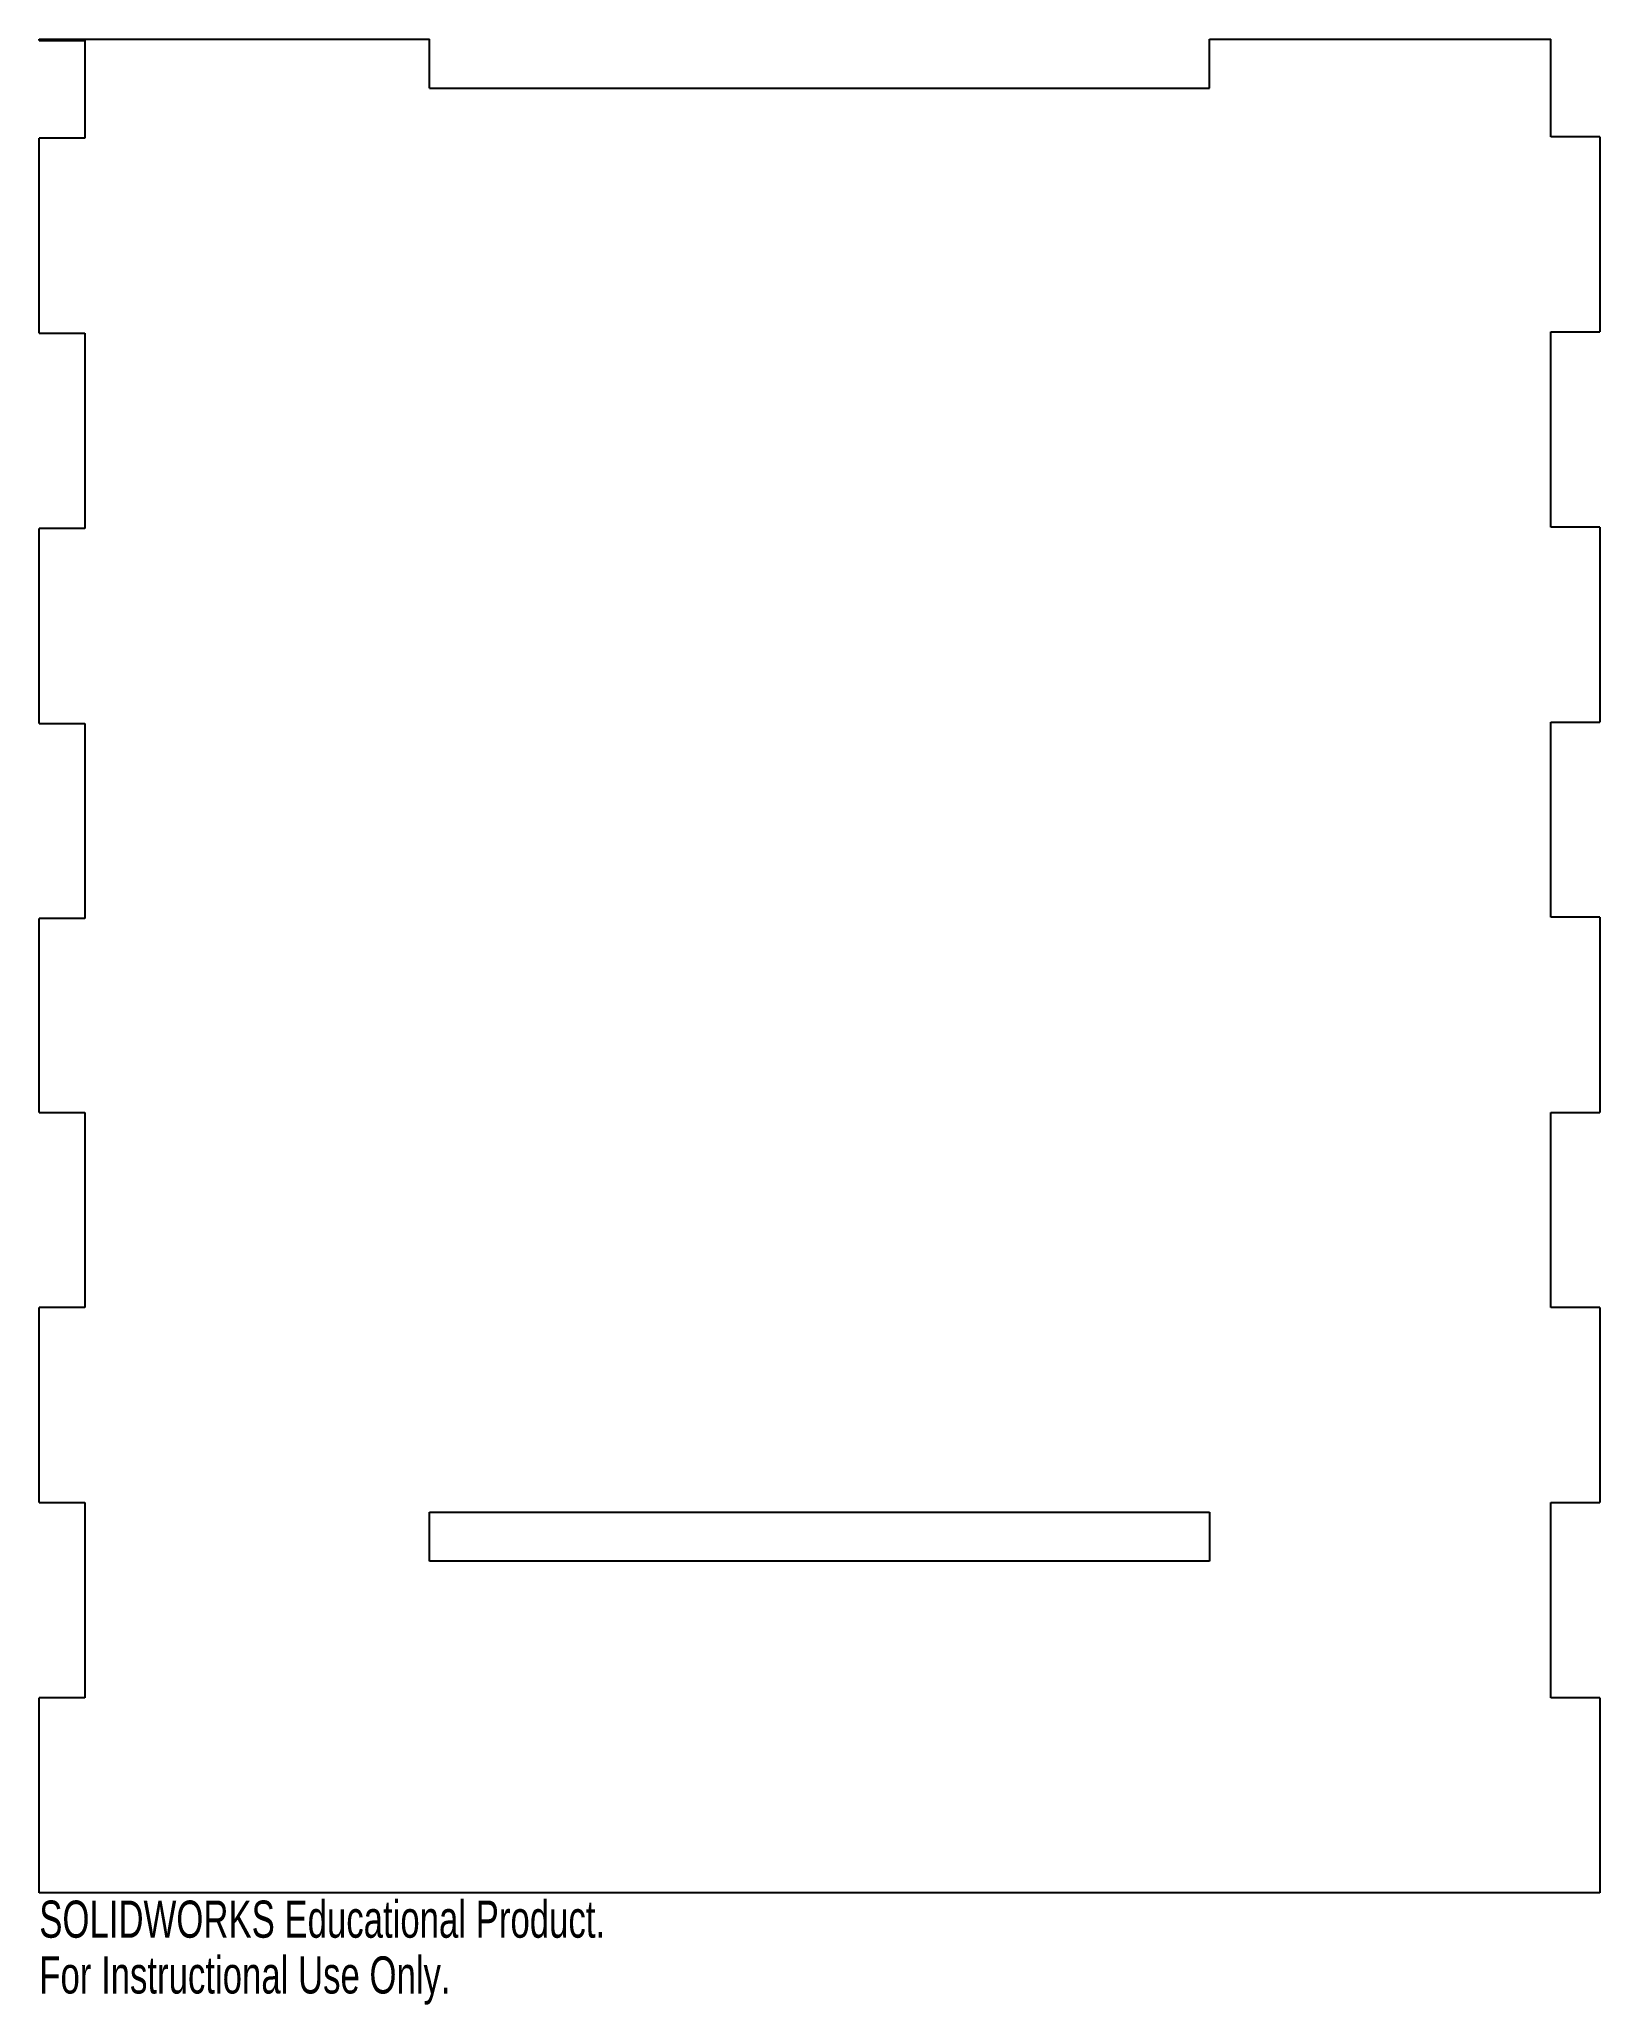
# Model space of a CAD drawing. Header units: inches. Extents: x 0 to 8, y -5.4 to 4.6.
import ezdxf

# ---------------------------------------------------------------- set-up
doc = ezdxf.new("R2010")
doc.units = ezdxf.units.IN
doc.header["$MEASUREMENT"] = 0
doc.styles.add('SLDTEXTSTYLE0', font='TXT', dxfattribs={"width": 0.7})

msp = doc.modelspace()

# ---------------------------------------------------------------- linework, layer by layer
at = {"color": 7, "linetype": 'Continuous', "lineweight": 25}
for p, q in [((-0.021, 4.638), (-0.021, 4.645)), ((-0.021, 4.645), (1.979, 4.645)), ((-0.021, 4.638), (0.212, 4.638)), ((0.212, 4.638), (0.212, 4.138)), ((1.979, 4.395), (1.979, 4.645)), ((5.979, 4.395), (5.979, 4.645)), ((5.979, 4.645), (7.729, 4.645)), ((7.729, 4.145), (7.729, 4.645)), ((1.979, 4.395), (5.979, 4.395)), ((-0.021, 3.138), (-0.021, 4.138)), ((0.212, 4.138), (-0.021, 4.138)), ((7.979, 4.145), (7.729, 4.145)), ((7.979, 4.145), (7.979, 3.145)), ((-0.021, 3.138), (0.212, 3.138)), ((0.212, 3.138), (0.212, 2.138)), ((7.729, 3.145), (7.979, 3.145)), ((7.729, 2.145), (7.729, 3.145)), ((-0.021, 1.138), (-0.021, 2.138)), ((0.212, 2.138), (-0.021, 2.138)), ((7.979, 2.145), (7.729, 2.145)), ((7.979, 2.145), (7.979, 1.145)), ((-0.021, 1.138), (0.212, 1.138)), ((0.212, 1.138), (0.212, 0.138)), ((7.729, 0.145), (7.729, 1.145)), ((7.729, 1.145), (7.979, 1.145)), ((-0.021, -0.855), (-0.021, 0.138)), ((0.212, 0.138), (-0.021, 0.138)), ((7.979, 0.145), (7.729, 0.145)), ((7.979, 0.145), (7.979, -0.855)), ((-0.021, -0.855), (0.212, -0.855)), ((0.212, -0.855), (0.212, -1.855)), ((7.729, -0.855), (7.979, -0.855)), ((7.729, -1.855), (7.729, -0.855)), ((-0.021, -2.855), (-0.021, -1.855)), ((0.212, -1.855), (-0.021, -1.855)), ((7.979, -1.855), (7.729, -1.855)), ((7.979, -1.855), (7.979, -2.855)), ((-0.021, -2.855), (0.212, -2.855)), ((0.212, -2.855), (0.212, -3.855)), ((1.979, -3.155), (1.979, -2.905)), ((1.979, -2.905), (5.979, -2.905)), ((5.979, -2.905), (5.979, -3.155)), ((7.729, -2.855), (7.979, -2.855)), ((7.729, -3.855), (7.729, -2.855)), ((5.979, -3.155), (1.979, -3.155)), ((-0.021, -4.855), (-0.021, -3.855)), ((0.212, -3.855), (-0.021, -3.855)), ((7.979, -3.855), (7.729, -3.855)), ((7.979, -3.855), (7.979, -4.855)), ((7.979, -4.855), (-0.021, -4.855))]:
    msp.add_line(p, q, dxfattribs=at)

# ---------------------------------------------------------------- texts
at = {"color": 7, "linetype": 'Continuous', "char_height": 0.1903, "attachment_point": 1, "style": 'SLDTEXTSTYLE0'}
for s, insert in [('SOLIDWORKS Educational Product.', (-0.021, -4.895)), ('For Instructional Use Only.', (-0.021, -5.181))]:
    msp.add_mtext(s, dxfattribs=dict(at, insert=insert))

doc.saveas('drawing.dxf')
